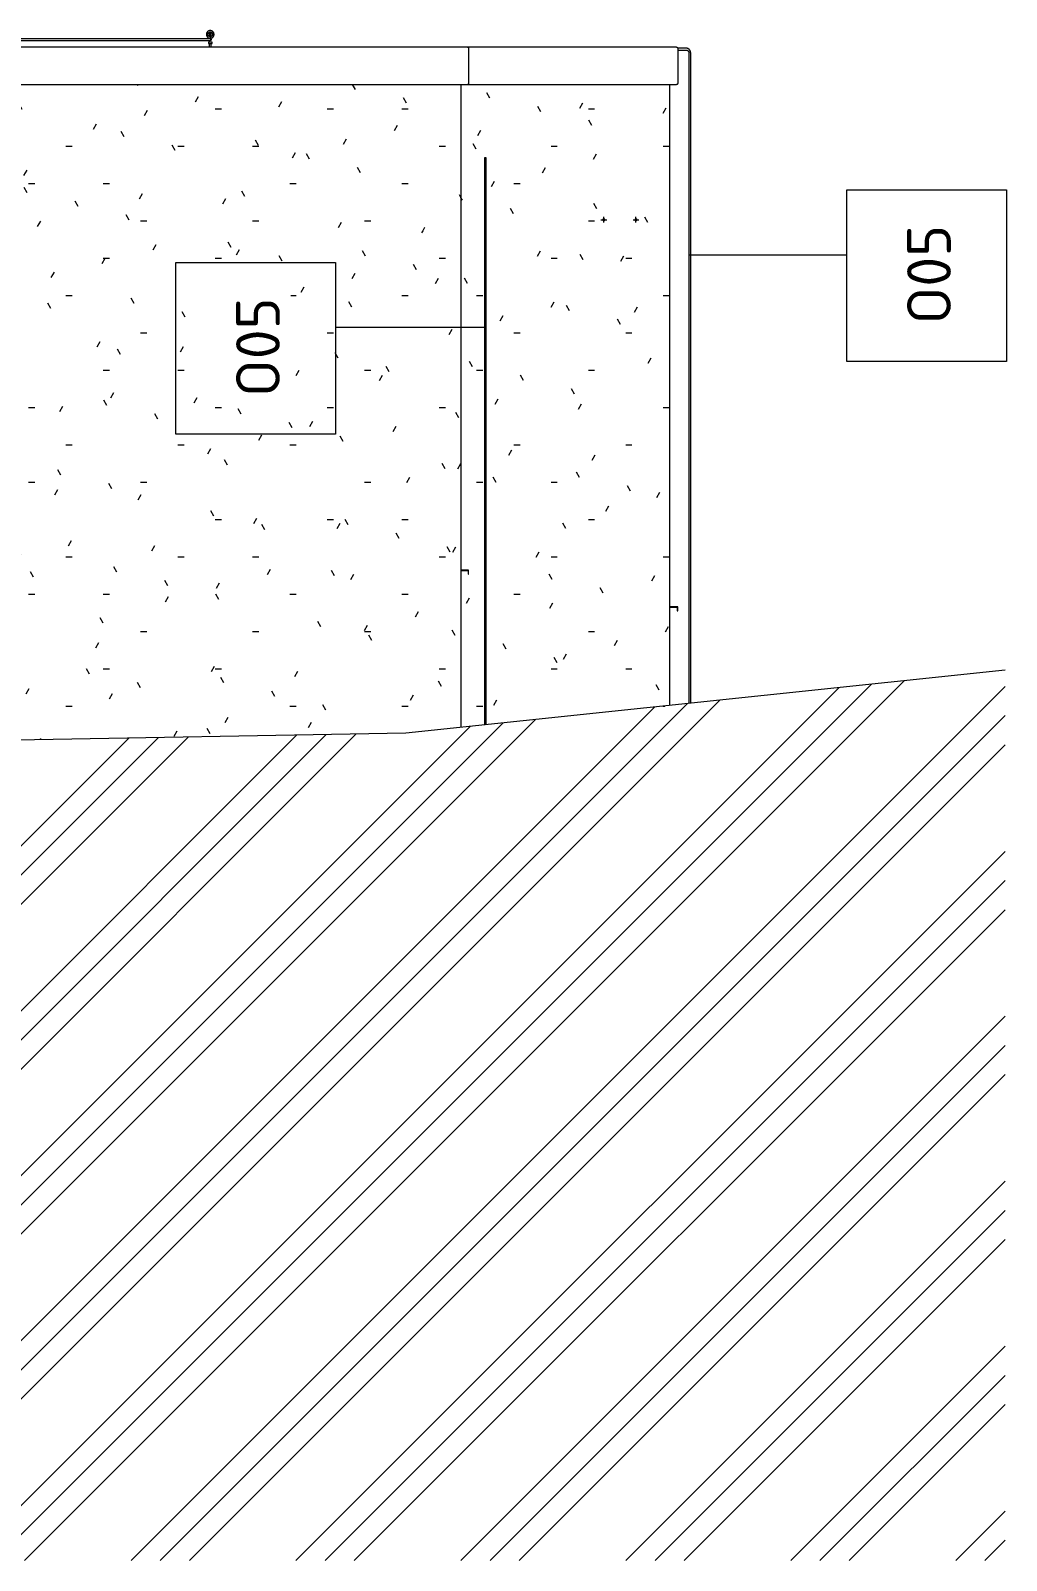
# Model space of a CAD drawing. Header units: millimetres. Extents: x -17526 to 472153, y -45352 to 20466.
# Drawn here: x 329224 to 334537, y -2010 to 6320 of the extents above; entities that cross this region are included whole.
import ezdxf

# ---------------------------------------------------------------- set-up
doc = ezdxf.new("R2010")
doc.units = ezdxf.units.MM
for name, color, linetype, lineweight in [('A-DETL-GENF', 92, 'Continuous', 9), ('A-DETL-THIN', 151, 'Continuous', 9), ('A-FLOR-HRAL', 11, 'Continuous', 9), ('A-ROOF-OTLN', 132, 'Continuous', 9), ('A-WALL', 113, 'Continuous', 9), ('A-WALL-PATT', 111, 'Continuous', 9), ('E-POWR-CNDT', 130, 'Continuous', 9), ('E-POWR-CNDT-IDEN', 130, 'Continuous', 9), ('E-POWR-CNTR', 130, 'Continuous', 9), ('E-POWR-DROP', 130, 'Continuous', 9), ('Q-SPCQ', 91, 'Continuous', 9)]:
    doc.layers.add(name, color=color, linetype=linetype, lineweight=lineweight)
doc.styles.add('ISOCPEUR_1', font='isocpeur.ttf', dxfattribs={"height": 238.125})
pattern_1 = [(0, (331041.9, 0), (812.8, 203.2), [33.528, -576.072, 33.528, -576.072, -3251.2]), (0, (331041.9, 0), (812.8, 203.2), [-1219.2, 33.528, -1185.672, 33.528, -576.072, -1422.4]), (0, (331041.9, 0), (812.8, 203.2), [-3048, 33.528, -372.872, 33.528, -982.472]), (120, (331346.7, 101.6), (-582.3764, 602.3054), [33.528, -576.072, 33.528, -576.072, -3251.2]), (120, (331346.7, 101.6), (-582.3764, 602.3054), [-1219.2, 33.528, -1185.672, 33.528, -576.072, -1422.4]), (120, (331346.7, 101.6), (-582.3764, 602.3054), [-3048, 33.528, -372.872, 33.528, -982.472]), (240, (331448.3, 508), (-230.4236, -805.5054), [33.528, -576.072, 33.528, -576.072, -3251.2]), (240, (331448.3, 508), (-230.4236, -805.5054), [-1219.2, 33.528, -1185.672, 33.528, -576.072, -1422.4]), (240, (331448.3, 508), (-230.4236, -805.5054), [-3048, 33.528, -372.872, 33.528, -982.472])]

# ---------------------------------------------------------------- blocks, each defined once
blk = doc.blocks.new('parapet_ext - parapet_ext-V155-S-Nový')
at = {"layer": 'Q-SPCQ'}
for p, q in [((1705.4, 3182), (1663.4, 3182)), ((1663.4, 3180), (1703.4, 3180)), ((1703.4, 3180), (1703.4, 3160)), ((1705.4, 3160), (1705.4, 3182)), ((1703.4, 3160), (1705.4, 3160))]:
    blk.add_line(p, q, dxfattribs=at)
blk = doc.blocks.new('parapet_ext - parapet_ext-1802078-S-Nový')
at = {"layer": 'Q-SPCQ'}
for p, q in [((567.2, 3382), (525.2, 3382)), ((525.2, 3380), (565.2, 3380)), ((565.2, 3380), (565.2, 3360)), ((565.2, 3360), (567.2, 3360)), ((567.2, 3360), (567.2, 3382))]:
    blk.add_line(p, q, dxfattribs=at)
blk = doc.blocks.new('Zábradlí - Záchytný systém kotva-V161-S-Nový')
at = {"layer": 'A-FLOR-HRAL'}
for p, q in [((-849.6, 6257.3), (-849.6, 6249.1)), ((-849.2, 6257.3), (-849.6, 6257.3)), ((-829.6, 6257.3), (-849.6, 6257.3)), ((-849.6, 6249.1), (-829.6, 6249.1)), ((-849.6, 6249.1), (-849.2, 6249.1)), ((-844.6, 6249.1), (-844.6, 6229.6)), ((-834.6, 6229.6), (-834.6, 6249.1)), ((-829.6, 6257.3), (-829.9, 6257.3)), ((-829.9, 6249.1), (-829.6, 6249.1)), ((-829.6, 6249.1), (-829.6, 6257.3))]:
    blk.add_line(p, q, dxfattribs=at)
at = {"layer": 'A-FLOR-HRAL', "flags": 128}
for points in [[(-818.7, 6298.8), (-818.8, 6299.7), (-818.8, 6300.5), (-818.9, 6301.3), (-819, 6302.2), (-819.2, 6303), (-819.3, 6303.8), (-819.6, 6304.6), (-819.8, 6305.4), (-820.1, 6306.2), (-820.4, 6307), (-820.7, 6307.7), (-821.1, 6308.5), (-821.5, 6309.2), (-821.9, 6309.9), (-822.4, 6310.6), (-822.9, 6311.3), (-823.4, 6312), (-823.9, 6312.6), (-824.5, 6313.2), (-825.1, 6313.8), (-825.7, 6314.4), (-826.3, 6315), (-827, 6315.5), (-827.7, 6316), (-828.4, 6316.4), (-829.1, 6316.9), (-829.8, 6317.3), (-830.5, 6317.7), (-831.3, 6318), (-832.1, 6318.3), (-832.9, 6318.6), (-833.7, 6318.9), (-834.5, 6319.1), (-835.3, 6319.3), (-836.1, 6319.4), (-836.9, 6319.6), (-837.8, 6319.7), (-838.6, 6319.7), (-839.4, 6319.7), (-840.3, 6319.7), (-841.1, 6319.7), (-841.9, 6319.6), (-842.8, 6319.5), (-843.6, 6319.4), (-844.4, 6319.2), (-845.2, 6319), (-846, 6318.8), (-846.8, 6318.5), (-847.6, 6318.2), (-848.4, 6317.9), (-849.1, 6317.5), (-849.9, 6317.1), (-850.6, 6316.7), (-851.3, 6316.2), (-852, 6315.7), (-852.6, 6315.2), (-853.3, 6314.7), (-853.9, 6314.2), (-854.5, 6313.6), (-855.1, 6313), (-855.6, 6312.3), (-856.2, 6311.7), (-856.7, 6311), (-857.1, 6310.3), (-857.6, 6309.6), (-858, 6308.9), (-858.4, 6308.2), (-858.7, 6307.4), (-859.1, 6306.6), (-859.4, 6305.8), (-859.6, 6305.1), (-859.9, 6304.2), (-860.1, 6303.4), (-860.2, 6302.6), (-860.4, 6301.8), (-860.5, 6301), (-860.5, 6300.1), (-860.6, 6299.3), (-860.6, 6298.8)], [(-860.6, 6298.8), (-860.6, 6298), (-860.5, 6297.2), (-860.4, 6296.3), (-860.3, 6295.5), (-860.2, 6294.7), (-860, 6293.9), (-859.8, 6293.1), (-859.5, 6292.3), (-859.2, 6291.5), (-858.9, 6290.7), (-858.6, 6289.9), (-858.2, 6289.2), (-857.8, 6288.5), (-857.4, 6287.7), (-856.9, 6287), (-856.4, 6286.4), (-855.9, 6285.7), (-855.4, 6285.1), (-854.8, 6284.4), (-854.2, 6283.8), (-853.6, 6283.3), (-853, 6282.7), (-852.3, 6282.2), (-851.7, 6281.7), (-851, 6281.2), (-850.2, 6280.8), (-849.5, 6280.4), (-848.8, 6280), (-848, 6279.7), (-847.2, 6279.4), (-846.5, 6279.1), (-845.7, 6278.8), (-844.8, 6278.6), (-844, 6278.4), (-843.2, 6278.2), (-842.4, 6278.1), (-841.6, 6278), (-840.7, 6278), (-839.9, 6277.9), (-839, 6277.9), (-838.2, 6278), (-837.4, 6278.1), (-836.6, 6278.2), (-835.7, 6278.3), (-834.9, 6278.5), (-834.1, 6278.7), (-833.3, 6278.9), (-832.5, 6279.2), (-831.7, 6279.5), (-831, 6279.8), (-830.2, 6280.2), (-829.5, 6280.6), (-828.7, 6281), (-828, 6281.5), (-827.4, 6281.9), (-826.7, 6282.4), (-826, 6283), (-825.4, 6283.5), (-824.8, 6284.1), (-824.2, 6284.7), (-823.7, 6285.3), (-823.2, 6286), (-822.7, 6286.7), (-822.2, 6287.4), (-821.7, 6288.1), (-821.3, 6288.8), (-820.9, 6289.5), (-820.6, 6290.3), (-820.3, 6291.1), (-820, 6291.8), (-819.7, 6292.6), (-819.5, 6293.4), (-819.3, 6294.2), (-819.1, 6295.1), (-819, 6295.9), (-818.9, 6296.7), (-818.8, 6297.6), (-818.8, 6298.4), (-818.7, 6298.8)], [(-852.6, 6298.8), (-852.6, 6299.4), (-852.5, 6299.9), (-852.5, 6300.4), (-852.4, 6300.9), (-852.3, 6301.4), (-852.2, 6301.9), (-852.1, 6302.4), (-851.9, 6302.9), (-851.7, 6303.4), (-851.5, 6303.9), (-851.3, 6304.3), (-851.1, 6304.8), (-850.9, 6305.3), (-850.6, 6305.7), (-850.3, 6306.1), (-850, 6306.6), (-849.7, 6307), (-849.4, 6307.4), (-849, 6307.7), (-848.7, 6308.1), (-848.3, 6308.5), (-847.9, 6308.8), (-847.5, 6309.1), (-847.1, 6309.4), (-846.6, 6309.7), (-846.2, 6310), (-845.7, 6310.2), (-845.3, 6310.5), (-844.8, 6310.7), (-844.3, 6310.9), (-843.9, 6311.1), (-843.4, 6311.2), (-842.9, 6311.3), (-842.4, 6311.5), (-841.9, 6311.6), (-841.3, 6311.6), (-840.8, 6311.7), (-840.3, 6311.7), (-839.8, 6311.8), (-839.3, 6311.7), (-838.8, 6311.7), (-838.3, 6311.7), (-837.7, 6311.6), (-837.2, 6311.5), (-836.7, 6311.4), (-836.2, 6311.3), (-835.7, 6311.1), (-835.2, 6311), (-834.8, 6310.8), (-834.3, 6310.6), (-833.8, 6310.4), (-833.4, 6310.1), (-832.9, 6309.9), (-832.5, 6309.6), (-832.1, 6309.3), (-831.7, 6309), (-831.3, 6308.6), (-830.9, 6308.3), (-830.5, 6307.9), (-830.1, 6307.6), (-829.8, 6307.2), (-829.5, 6306.8), (-829.2, 6306.4), (-828.9, 6305.9), (-828.6, 6305.5), (-828.3, 6305), (-828.1, 6304.6), (-827.9, 6304.1), (-827.7, 6303.6), (-827.5, 6303.2), (-827.3, 6302.7), (-827.2, 6302.2), (-827.1, 6301.7), (-827, 6301.2), (-826.9, 6300.7), (-826.8, 6300.2), (-826.8, 6299.6), (-826.8, 6299.1), (-826.7, 6298.8)], [(-826.7, 6298.8), (-826.8, 6298.3), (-826.8, 6297.8), (-826.8, 6297.3), (-826.9, 6296.8), (-827, 6296.3), (-827.1, 6295.8), (-827.3, 6295.3), (-827.4, 6294.8), (-827.6, 6294.3), (-827.8, 6293.8), (-828, 6293.3), (-828.2, 6292.9), (-828.5, 6292.4), (-828.7, 6292), (-829, 6291.6), (-829.3, 6291.1), (-829.6, 6290.7), (-830, 6290.3), (-830.3, 6289.9), (-830.7, 6289.6), (-831, 6289.2), (-831.4, 6288.9), (-831.8, 6288.6), (-832.3, 6288.3), (-832.7, 6288), (-833.1, 6287.7), (-833.6, 6287.5), (-834, 6287.2), (-834.5, 6287), (-835, 6286.8), (-835.5, 6286.6), (-836, 6286.5), (-836.5, 6286.3), (-837, 6286.2), (-837.5, 6286.1), (-838, 6286), (-838.5, 6286), (-839, 6285.9), (-839.5, 6285.9), (-840, 6285.9), (-840.6, 6286), (-841.1, 6286), (-841.6, 6286.1), (-842.1, 6286.2), (-842.6, 6286.3), (-843.1, 6286.4), (-843.6, 6286.5), (-844.1, 6286.7), (-844.6, 6286.9), (-845, 6287.1), (-845.5, 6287.3), (-846, 6287.6), (-846.4, 6287.8), (-846.8, 6288.1), (-847.3, 6288.4), (-847.7, 6288.7), (-848.1, 6289), (-848.5, 6289.4), (-848.8, 6289.7), (-849.2, 6290.1), (-849.5, 6290.5), (-849.8, 6290.9), (-850.2, 6291.3), (-850.4, 6291.7), (-850.7, 6292.2), (-851, 6292.6), (-851.2, 6293.1), (-851.4, 6293.6), (-851.6, 6294), (-851.8, 6294.5), (-852, 6295), (-852.1, 6295.5), (-852.3, 6296), (-852.4, 6296.5), (-852.4, 6297), (-852.5, 6297.5), (-852.5, 6298), (-852.6, 6298.6), (-852.6, 6298.8)]]:
    blk.add_lwpolyline(points, dxfattribs=at)
blk = doc.blocks.new('Zábradlí - Záchytný systém kotva-V162-S-Nový')
at = {"layer": 'A-FLOR-HRAL'}
for p, q in [((-849.6, 6257.3), (-849.6, 6249.1)), ((-849.2, 6257.3), (-849.6, 6257.3)), ((-849.6, 6249.1), (-849.2, 6249.1)), ((-829.6, 6257.3), (-829.9, 6257.3)), ((-829.9, 6249.1), (-829.6, 6249.1)), ((-829.6, 6249.1), (-829.6, 6257.3))]:
    blk.add_line(p, q, dxfattribs=at)
at = {"layer": 'A-FLOR-HRAL', "flags": 128}
for points in [[(-843.6, 6311.1), (-843.6, 6310.6), (-843.6, 6310.1), (-843.6, 6309.6), (-843.6, 6309.1), (-843.6, 6308.5), (-843.6, 6308), (-843.6, 6307.4), (-843.6, 6306.8), (-843.6, 6306.2), (-843.6, 6305.6), (-843.6, 6305), (-843.6, 6304.3), (-843.6, 6303.7), (-843.6, 6303), (-843.6, 6302.4), (-843.6, 6301.7), (-843.6, 6301), (-843.6, 6300.4), (-843.6, 6299.7), (-843.6, 6299), (-843.6, 6298.8)], [(-843.6, 6298.8), (-843.6, 6299.5), (-843.6, 6300.2), (-843.6, 6300.9), (-843.6, 6301.5), (-843.6, 6302.2), (-843.6, 6302.9), (-843.6, 6303.5), (-843.6, 6304.2), (-843.6, 6304.8), (-843.6, 6305.4), (-843.6, 6306), (-843.6, 6306.7), (-843.6, 6307.2), (-843.6, 6307.8), (-843.6, 6308.4), (-843.6, 6308.9), (-843.6, 6309.5), (-843.6, 6310), (-843.6, 6310.5), (-843.6, 6311)], [(-843.6, 6285.7), (-843.6, 6286.1), (-843.6, 6286.6), (-843.6, 6287.1), (-843.6, 6287.6), (-843.6, 6288.1), (-843.6, 6288.6), (-843.6, 6289.1), (-843.6, 6289.7), (-843.6, 6290.3), (-843.6, 6290.9), (-843.6, 6291.5), (-843.6, 6292.1), (-843.6, 6292.7), (-843.6, 6293.3), (-843.6, 6294), (-843.6, 6294.6), (-843.6, 6295.3), (-843.6, 6296), (-843.6, 6296.6), (-843.6, 6297.3), (-843.6, 6298), (-843.6, 6298.7), (-843.6, 6298.8)], [(-843.6, 6298.8), (-843.6, 6298.2), (-843.6, 6297.5), (-843.6, 6296.8), (-843.6, 6296.1), (-843.6, 6295.5), (-843.6, 6294.8), (-843.6, 6294.2), (-843.6, 6293.5), (-843.6, 6292.9), (-843.6, 6292.3), (-843.6, 6291.6), (-843.6, 6291), (-843.6, 6290.4), (-843.6, 6289.9), (-843.6, 6289.3), (-843.6, 6288.7), (-843.6, 6288.2), (-843.6, 6287.7), (-843.6, 6287.2), (-843.6, 6286.7), (-843.6, 6286.3), (-843.6, 6285.8), (-843.6, 6285.4)], [(-842.3, 6318.7), (-842.1, 6318.8), (-842, 6318.9), (-841.9, 6319), (-841.8, 6319.1), (-841.6, 6319.2), (-841.5, 6319.3), (-841.3, 6319.4), (-841.2, 6319.4), (-841, 6319.5), (-840.9, 6319.5), (-840.7, 6319.6), (-840.6, 6319.6), (-840.4, 6319.7), (-840.3, 6319.7), (-840.1, 6319.7), (-840, 6319.7), (-839.8, 6319.7), (-839.6, 6319.8), (-839.5, 6319.7), (-839.3, 6319.7), (-839.2, 6319.7), (-839, 6319.7), (-838.8, 6319.7), (-838.7, 6319.6), (-838.5, 6319.6), (-838.4, 6319.6), (-838.2, 6319.5), (-838.1, 6319.5), (-837.9, 6319.4), (-837.8, 6319.3), (-837.6, 6319.2)], [(-836.9, 6279), (-837, 6278.8), (-837.2, 6278.7), (-837.3, 6278.7), (-837.4, 6278.6), (-837.6, 6278.5), (-837.7, 6278.4), (-837.9, 6278.3), (-838, 6278.3), (-838.1, 6278.2), (-838.3, 6278.1), (-838.4, 6278.1), (-838.6, 6278.1), (-838.8, 6278), (-838.9, 6278), (-839.1, 6278), (-839.2, 6277.9), (-839.4, 6277.9), (-839.6, 6277.9), (-839.7, 6277.9), (-839.9, 6277.9), (-840, 6278), (-840.2, 6278), (-840.3, 6278), (-840.5, 6278), (-840.7, 6278.1), (-840.8, 6278.1), (-841, 6278.2), (-841.1, 6278.2), (-841.3, 6278.3), (-841.4, 6278.4), (-841.5, 6278.4)], [(-835.6, 6298.8), (-835.6, 6299.5), (-835.6, 6300.2), (-835.6, 6300.9), (-835.6, 6301.5), (-835.6, 6302.2), (-835.6, 6302.9), (-835.6, 6303.5), (-835.6, 6304.2), (-835.6, 6304.8), (-835.6, 6305.4), (-835.6, 6306), (-835.6, 6306.7), (-835.6, 6307.2), (-835.6, 6307.8), (-835.6, 6308.4), (-835.6, 6308.9), (-835.6, 6309.5), (-835.6, 6310), (-835.6, 6310.5), (-835.6, 6311), (-835.6, 6311.4), (-835.6, 6311.9), (-835.6, 6312.3)], [(-835.6, 6312), (-835.6, 6311.6), (-835.6, 6311.1), (-835.6, 6310.6), (-835.6, 6310.1), (-835.6, 6309.6), (-835.6, 6309.1), (-835.6, 6308.5), (-835.6, 6308), (-835.6, 6307.4), (-835.6, 6306.8), (-835.6, 6306.2), (-835.6, 6305.6), (-835.6, 6305), (-835.6, 6304.3), (-835.6, 6303.7), (-835.6, 6303), (-835.6, 6302.4), (-835.6, 6301.7), (-835.6, 6301), (-835.6, 6300.4), (-835.6, 6299.7), (-835.6, 6299), (-835.6, 6298.8)], [(-835.6, 6283.8), (-835.6, 6284.2), (-835.6, 6284.5), (-835.6, 6284.9), (-835.6, 6285.3), (-835.6, 6285.7), (-835.6, 6286.1), (-835.6, 6286.6), (-835.6, 6287.1), (-835.6, 6287.6), (-835.6, 6288.1), (-835.6, 6288.6), (-835.6, 6289.1), (-835.6, 6289.7), (-835.6, 6290.3), (-835.6, 6290.9), (-835.6, 6291.5), (-835.6, 6292.1), (-835.6, 6292.7), (-835.6, 6293.3), (-835.6, 6294), (-835.6, 6294.6), (-835.6, 6295.3), (-835.6, 6296), (-835.6, 6296.6), (-835.6, 6297.3), (-835.6, 6298), (-835.6, 6298.7), (-835.6, 6298.8)], [(-835.6, 6298.8), (-835.6, 6298.2), (-835.6, 6297.5), (-835.6, 6296.8), (-835.6, 6296.1), (-835.6, 6295.5), (-835.6, 6294.8), (-835.6, 6294.2), (-835.6, 6293.5), (-835.6, 6292.9), (-835.6, 6292.3), (-835.6, 6291.6), (-835.6, 6291), (-835.6, 6290.4), (-835.6, 6289.9), (-835.6, 6289.3), (-835.6, 6288.7), (-835.6, 6288.2), (-835.6, 6287.7), (-835.6, 6287.2), (-835.6, 6286.7), (-835.6, 6286.3), (-835.6, 6285.8), (-835.6, 6285.4), (-835.6, 6285), (-835.6, 6284.6), (-835.6, 6284.3), (-835.6, 6283.9)]]:
    blk.add_lwpolyline(points, dxfattribs=at)
blk = doc.blocks.new('Zábradlí - Zábradlí-1224775-S-Nový')
for name in ['Zábradlí - Záchytný systém kotva-V161-S-Nový', 'Zábradlí - Záchytný systém kotva-V162-S-Nový']:
    blk.add_blockref(name, (0, 0))
blk = doc.blocks.new('Typ horního madla - Horní madlo_Vnitřní_-1225290-S-Nový')
at = {"layer": 'A-FLOR-HRAL'}
for p, q in [((-839.6, 6275), (-1977.8, 6275)), ((-1977.8, 6265), (-839.6, 6265))]:
    blk.add_line(p, q, dxfattribs=at)
for points, knots in [([(-839.6, 6275), (-839.5, 6275), (-839.3, 6275), (-838.9, 6275), (-838.6, 6274.9), (-838.3, 6274.8), (-838, 6274.7), (-837.7, 6274.6), (-837.4, 6274.5), (-837.1, 6274.3), (-836.8, 6274.2), (-836.5, 6273.9), (-836.1, 6273.6), (-835.8, 6273.3), (-835.6, 6273), (-835.2, 6272.5), (-835, 6271.9), (-834.7, 6271.1), (-834.6, 6270.4), (-834.6, 6270)], [0.5, 0.5, 0.5, 0.5, 0.5208333, 0.5416667, 0.5625, 0.5833333, 0.6041667, 0.625, 0.6458333, 0.6666667, 0.6875, 0.7083333, 0.75, 0.7708333, 0.7916667, 0.8333333, 0.875, 0.9166667, 1, 1, 1, 1]), ([(-834.6, 6270), (-834.6, 6269.6), (-834.7, 6268.9), (-835, 6268.1), (-835.2, 6267.5), (-835.6, 6267), (-835.8, 6266.7), (-836.1, 6266.4), (-836.5, 6266), (-837, 6265.7), (-837.4, 6265.5), (-837.7, 6265.4), (-838, 6265.3), (-838.3, 6265.2), (-838.6, 6265.1), (-838.9, 6265), (-839.3, 6265), (-839.5, 6265), (-839.6, 6265)], [0, 0, 0, 0, 0.0833333, 0.125, 0.1666667, 0.2083333, 0.2291667, 0.25, 0.2916667, 0.3333333, 0.3541667, 0.375, 0.3958333, 0.4166667, 0.4375, 0.4583333, 0.4791667, 0.5, 0.5, 0.5, 0.5])]:
    blk.add_open_spline(points, degree=3, knots=knots, dxfattribs=at)

msp = doc.modelspace()

# ---------------------------------------------------------------- hatches: boundary and pattern name
at = {"layer": 'A-DETL-GENF'}
h = msp.add_hatch(dxfattribs=at)
h.set_pattern_fill('FP_120', style=0, pattern_type=2)
h.set_pattern_definition([(45, (331041.9, 0), (-449.013, 449.013), []), (45, (331200.66, 0), (0, 898.0256), []), (45, (330883.16, 0), (0, 898.0256), [])])
h.paths.add_polyline_path([(243693.3, -2010), (334529.7, -2010), (334529.7, 2836.7), (331268, 2493.9), (324169.1, 2370), (324169.1, 2230), (320818.1, 2230), (320529.9, 2518.2), (314589.4, 2518.2), (314195.5, 2587.6), (310107.7, 2230), (298412.8, 2230), (298412.8, 2180), (282096.8, 2180), (282096.8, 1523.5), (277777.9, 1145.6), (277335.2, 890), (270891, 889.6), (270060.6, 846), (265692.6, 846), (265692.6, 1112.6), (246615.4, 988.4), (242950.1, 988.4), (234618.6, 788.9), (234618.6, 588.9), (232518.6, 588.9), (232518.6, -2010), (241895.1, -2010)])
at = {"layer": 'A-WALL-PATT'}
h = msp.add_hatch(dxfattribs=at)
h.set_pattern_fill('FP_116', color=11, style=0, pattern_type=2)
h.set_pattern_definition(pattern_1)
h.paths.add_polyline_path([(324279.1, 2371.9), (331268, 2493.9), (331359.1, 2503.5), (331359.1, 6025.6), (324279.1, 6025.6), (324279.1, 2455.7)])
h.paths.add_polyline_path([(325851.9, 3360), (325851.9, 4810), (327831.9, 4810), (327831.9, 3360), (325960.8, 3360)])
h = msp.add_hatch(dxfattribs=at)
h.set_pattern_fill('FP_116', color=11, style=0, pattern_type=2)
h.set_pattern_definition(pattern_1)
h.paths.add_polyline_path([(331359.1, 2503.5), (331567.1, 2525.3), (331567.1, 6025.6), (331359.1, 6025.6), (331359.1, 2799.2)])
h = msp.add_hatch(dxfattribs=at)
h.set_pattern_fill('FP_116', color=11, style=0, pattern_type=2)
h.set_pattern_definition(pattern_1)
h.paths.add_polyline_path([(331567.1, 2525.3), (331694.8, 2538.8), (331695.4, 5627.2), (331704.8, 5627.2), (331704.8, 2539.8), (332705.3, 2645), (332705.3, 6025.6), (331567.1, 6025.6), (331567.1, 3382), (331609.1, 3382), (331609.1, 3360), (331607.1, 3360), (331607.1, 3380), (331567.1, 3380), (331567.1, 2799.2)])
h.paths.add_polyline_path([(332522.6, 5281.3), (332515.8, 5282.2), (332514, 5283.7), (332511.4, 5290), (332514, 5296.3), (332518, 5298.7), (332522.6, 5298.3), (332524.8, 5297.8), (332529, 5292.3), (332528.1, 5285.5)])
h.paths.add_polyline_path([(332347.8, 5281.3), (332341, 5282.2), (332339.1, 5283.7), (332336.5, 5290), (332339.1, 5296.3), (332343.1, 5298.7), (332347.8, 5298.3), (332349.9, 5297.8), (332354.1, 5292.3), (332353.2, 5285.5)])
at = {"layer": 'E-POWR-DROP'}
for points in [[(332347.8, 5281.3), (332353.2, 5285.5), (332354.1, 5289.7), (332354.1, 5292.3), (332349.9, 5297.8), (332343.1, 5298.7), (332339.1, 5296.3), (332336.6, 5289.7), (332339.1, 5283.7), (332341, 5282.2), (332345.5, 5281.6)], [(332522.6, 5281.3), (332528.1, 5285.5), (332529, 5287.7), (332529, 5292.3), (332524.8, 5297.8), (332518, 5298.7), (332514, 5296.3), (332511.4, 5290), (332514, 5283.7), (332515.8, 5282.2), (332520.3, 5281.6)]]:
    msp.add_hatch(color=256, dxfattribs=at).paths.add_polyline_path(points)

# ---------------------------------------------------------------- linework, layer by layer
at = {"layer": 'A-DETL-THIN'}
for p, q in [((334529.7, 2836.7), (331268, 2493.9)), ((331268, 2493.9), (324169.1, 2370))]:
    msp.add_line(p, q, dxfattribs=at)
at = {"layer": 'A-ROOF-OTLN', "color": 11}
for p, q in [((332741.3, 6229.8), (320629.9, 6229.8)), ((331609.1, 6223.8), (331609.1, 6031.6)), ((332747.3, 6223.8), (332747.3, 6031.6)), ((320629.9, 6025.6), (332741.3, 6025.6))]:
    msp.add_line(p, q, dxfattribs=at)
for points, knots in [([(331603.1, 6229.8), (331603.2, 6229.8), (331603.5, 6229.8), (331603.9, 6229.8), (331604.3, 6229.7), (331604.6, 6229.6), (331605, 6229.5), (331605.4, 6229.4), (331605.7, 6229.2), (331606.1, 6229), (331606.4, 6228.8), (331606.8, 6228.5), (331607.2, 6228.2), (331607.6, 6227.8), (331607.9, 6227.4), (331608.3, 6226.9), (331608.6, 6226.1), (331609, 6225.2), (331609.1, 6224.4), (331609.1, 6223.8)], [-0.75, -0.75, -0.75, -0.75, -0.71875, -0.6875, -0.65625, -0.625, -0.59375, -0.5625, -0.53125, -0.5, -0.46875, -0.4375, -0.375, -0.34375, -0.3125, -0.25, -0.1875, -0.125, 0, 0, 0, 0]), ([(332741.3, 6229.8), (332741.4, 6229.8), (332741.7, 6229.8), (332742.1, 6229.8), (332742.5, 6229.7), (332742.9, 6229.6), (332743.2, 6229.5), (332743.6, 6229.4), (332744, 6229.2), (332744.3, 6229), (332744.6, 6228.8), (332745.1, 6228.5), (332745.5, 6228.2), (332745.8, 6227.8), (332746.1, 6227.4), (332746.5, 6226.9), (332746.9, 6226.1), (332747.2, 6225.2), (332747.3, 6224.4), (332747.3, 6223.8)], [-0.75, -0.75, -0.75, -0.75, -0.71875, -0.6875, -0.65625, -0.625, -0.59375, -0.5625, -0.53125, -0.5, -0.46875, -0.4375, -0.375, -0.34375, -0.3125, -0.25, -0.1875, -0.125, 0, 0, 0, 0]), ([(331609.1, 6031.6), (331609.1, 6031.1), (331609, 6030.3), (331608.6, 6029.3), (331608.3, 6028.6), (331607.9, 6028), (331607.4, 6027.5), (331607, 6027.1), (331606.7, 6026.9), (331606.4, 6026.6), (331606.1, 6026.4), (331605.7, 6026.2), (331605.4, 6026.1), (331605, 6025.9), (331604.6, 6025.8), (331604.3, 6025.7), (331603.9, 6025.7), (331603.5, 6025.6), (331603.2, 6025.6), (331603.1, 6025.6)], [-1, -1, -1, -1, -0.8888889, -0.8333333, -0.7777778, -0.7222222, -0.6666667, -0.6388889, -0.6111111, -0.5833333, -0.5555556, -0.5277778, -0.5, -0.4722222, -0.4444444, -0.4166667, -0.3888889, -0.3611111, -0.3333333, -0.3333333, -0.3333333, -0.3333333]), ([(332747.3, 6031.6), (332747.3, 6031.1), (332747.2, 6030.3), (332746.9, 6029.3), (332746.5, 6028.6), (332746.1, 6028), (332745.6, 6027.5), (332745.3, 6027.1), (332745, 6026.9), (332744.6, 6026.6), (332744.3, 6026.4), (332744, 6026.2), (332743.6, 6026.1), (332743.2, 6025.9), (332742.9, 6025.8), (332742.5, 6025.7), (332742.1, 6025.7), (332741.7, 6025.6), (332741.4, 6025.6), (332741.3, 6025.6)], [-1, -1, -1, -1, -0.8888889, -0.8333333, -0.7777778, -0.7222222, -0.6666667, -0.6388889, -0.6111111, -0.5833333, -0.5555556, -0.5277778, -0.5, -0.4722222, -0.4444444, -0.4166667, -0.3888889, -0.3611111, -0.3333333, -0.3333333, -0.3333333, -0.3333333])]:
    msp.add_open_spline(points, degree=3, knots=knots, dxfattribs=at)
at = {"layer": 'A-WALL', "color": 11}
for p, q in [((331567.1, 6025.8), (331567.1, 2525.3)), ((332705.3, 2645), (332705.3, 6025.8))]:
    msp.add_line(p, q, dxfattribs=at)
at = {"layer": 'E-POWR-CNDT', "color": 11}
for p, q in [((332760.5, 6223.9), (332747.3, 6223.9)), ((332747.3, 6213.9), (332760.5, 6213.9)), ((332793, 6223.9), (332760.5, 6223.9)), ((332760.5, 6213.9), (332793, 6213.9)), ((332808, 6198.9), (332808, 6166.4)), ((332808, 6166.4), (332808, 2655.8)), ((332818, 6166.4), (332818, 6198.9)), ((332818, 2656.8), (332818, 6166.4)), ((331694.8, 5627.2), (331694.8, 2538.8)), ((331704.8, 5627.2), (331694.8, 5627.2)), ((331704.8, 2539.8), (331704.8, 5627.2))]:
    msp.add_line(p, q, dxfattribs=at)
at = {"layer": 'E-POWR-CNDT', "color": 11, "flags": 128}
for points in [[(332818, 6198.9), (332818, 6199.9), (332817.9, 6200.9), (332817.8, 6201.9), (332817.7, 6202.9), (332817.5, 6203.9), (332817.3, 6204.9), (332817, 6205.8), (332816.7, 6206.8), (332816.4, 6207.7), (332816, 6208.7), (332815.6, 6209.6), (332815.2, 6210.5), (332814.7, 6211.4), (332814.2, 6212.2), (332813.6, 6213.1), (332813.1, 6213.9), (332812.4, 6214.7), (332811.8, 6215.4), (332811.1, 6216.2), (332810.4, 6216.9), (332809.7, 6217.6), (332808.9, 6218.2), (332808.2, 6218.8), (332807.3, 6219.4), (332806.5, 6220), (332805.7, 6220.5), (332804.8, 6221), (332803.9, 6221.4), (332803, 6221.9), (332802.1, 6222.2), (332801.1, 6222.6), (332800.2, 6222.9), (332799.2, 6223.2), (332798.2, 6223.4), (332797.3, 6223.6), (332796.3, 6223.7), (332795.3, 6223.8), (332794.3, 6223.9), (332793.3, 6223.9), (332793, 6223.9)], [(332793, 6213.9), (332793.6, 6213.9), (332794.2, 6213.9), (332794.8, 6213.8), (332795.4, 6213.7), (332796, 6213.6), (332796.6, 6213.5), (332797.2, 6213.4), (332797.7, 6213.2), (332798.3, 6213), (332798.8, 6212.8), (332799.4, 6212.5), (332799.9, 6212.2), (332800.5, 6212), (332801, 6211.6), (332801.5, 6211.3), (332802, 6211), (332802.4, 6210.6), (332802.9, 6210.2), (332803.3, 6209.8), (332803.8, 6209.4), (332804.2, 6208.9), (332804.6, 6208.5), (332804.9, 6208), (332805.3, 6207.5), (332805.6, 6207), (332805.9, 6206.5), (332806.2, 6206), (332806.5, 6205.5), (332806.8, 6204.9), (332807, 6204.4), (332807.2, 6203.8), (332807.4, 6203.2), (332807.5, 6202.7), (332807.7, 6202.1), (332807.8, 6201.5), (332807.9, 6200.9), (332807.9, 6200.3), (332808, 6199.7), (332808, 6199.1), (332808, 6198.9)]]:
    msp.add_lwpolyline(points, dxfattribs=at)
at = {"layer": 'E-POWR-CNDT-IDEN'}
for p, q in [((332813, 5098), (333667.5, 5098)), ((331699.8, 4702.6), (330883.7, 4702.6))]:
    msp.add_line(p, q, dxfattribs=at)
at = {"layer": 'E-POWR-CNDT-IDEN', "flags": 128}
for points in [[(333667.5, 4517.3), (333667.5, 5452.7), (334536.9, 5452.7), (334536.9, 4517.3)], [(330014.3, 4121.9), (330014.3, 5057.3), (330883.7, 5057.3), (330883.7, 4121.9)]]:
    msp.add_lwpolyline(points, close=True, dxfattribs=at)
at = {"layer": 'E-POWR-CNTR'}
for p, q in [((332329.5, 5290), (332361.5, 5290)), ((332345.5, 5274), (332345.5, 5306)), ((332504.3, 5290), (332536.3, 5290)), ((332520.3, 5274), (332520.3, 5306))]:
    msp.add_line(p, q, dxfattribs=at)

# ---------------------------------------------------------------- block references
at = {"layer": 'A-FLOR-HRAL'}
for name in ['Typ horního madla - Horní madlo_Vnitřní_-1225290-S-Nový', 'Zábradlí - Zábradlí-1224775-S-Nový']:
    msp.add_blockref(name, (331041.9, 0), dxfattribs=at)
at = {"layer": 'Q-SPCQ'}
for name in ['parapet_ext - parapet_ext-1802078-S-Nový', 'parapet_ext - parapet_ext-V155-S-Nový']:
    msp.add_blockref(name, (331041.9, 0), dxfattribs=at)

# ---------------------------------------------------------------- next in the draw order: texts
at = {"layer": 'E-POWR-CNDT-IDEN', "char_height": 238.12, "width": 633.333, "attachment_point": 1, "rotation": 90, "style": 'ISOCPEUR_1', "bg_fill": 3, "box_fill_scale": 1.25, "bg_fill_color": 256, "bg_fill_true_color": 13158600, "bg_fill_transparency": 0}
for insert in [(333996.4, 4720.5), (330343.1, 4325.1)]:
    msp.add_mtext('O05', dxfattribs=dict(at, insert=insert))

doc.saveas('drawing.dxf')
